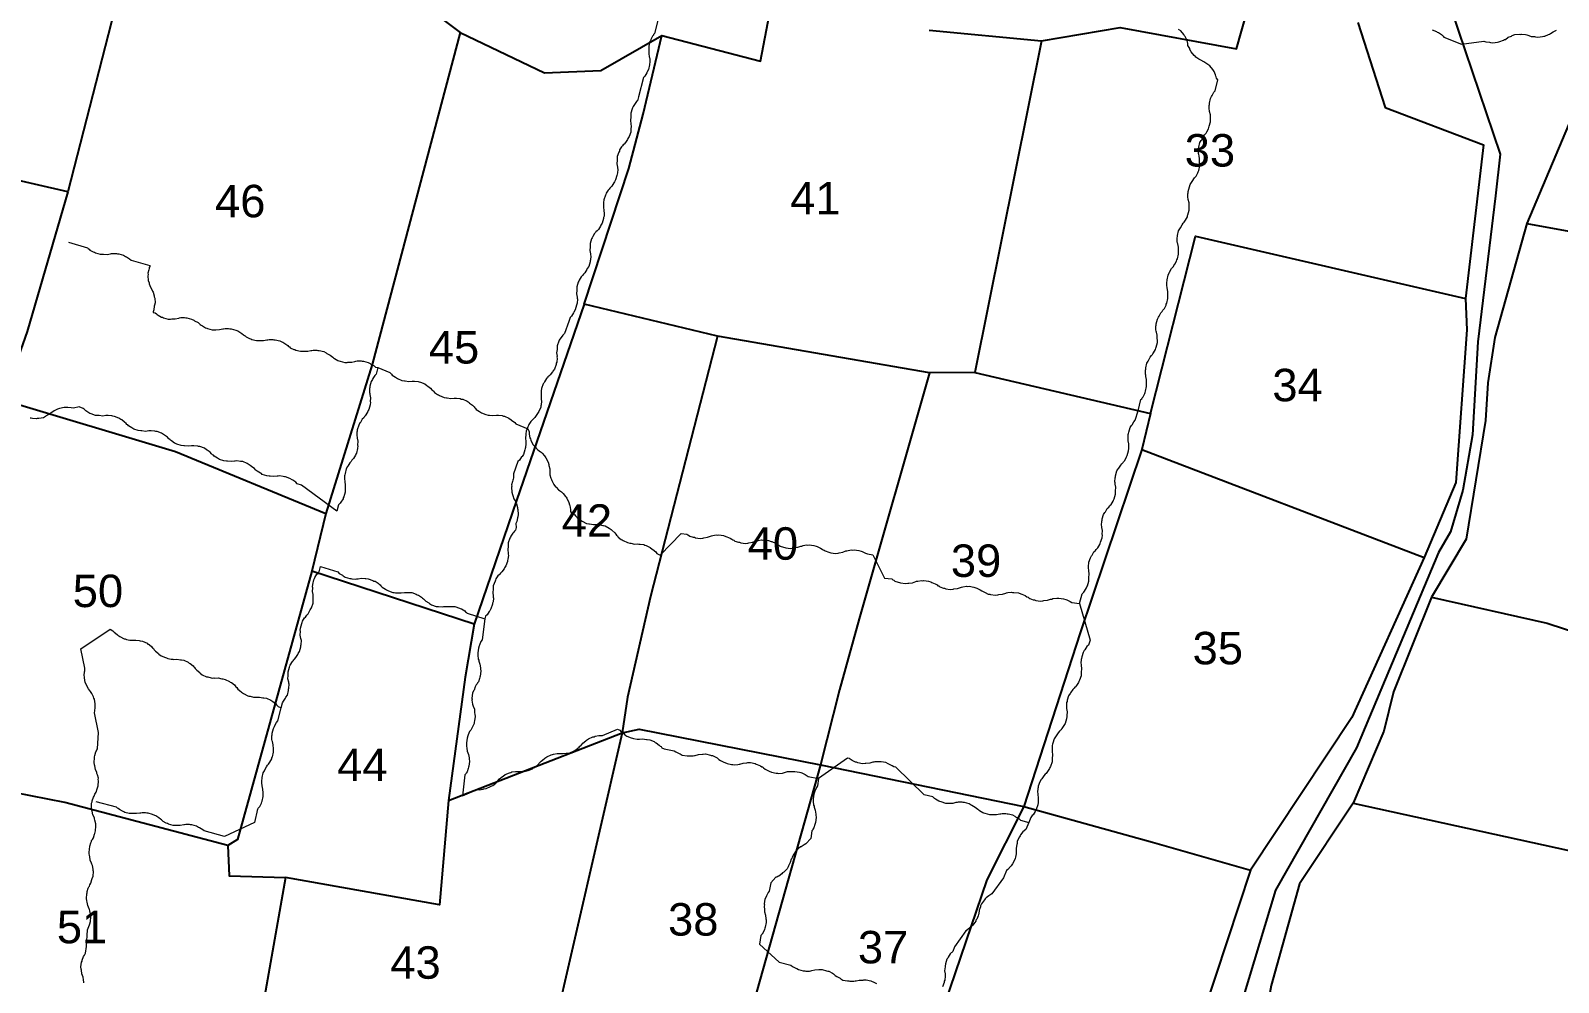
# Model space of a CAD drawing. Header units: inches. Extents: x 45 to 985, y 114 to 777.
# Drawn here: x 243.5 to 384.7, y 495.8 to 583.8 of the extents above; entities that cross this region are included whole.
import ezdxf
from ezdxf.enums import TextEntityAlignment as Align

# ---------------------------------------------------------------- set-up
doc = ezdxf.new("R2010")
doc.units = ezdxf.units.IN
doc.header["$LTSCALE"] = 15
doc.header["$MEASUREMENT"] = 0
doc.linetypes.add('ACAD_ISO02W100', pattern=[15, 12, -3])
for name, color, linetype in [('PLOT', 7, 'Continuous'), ('PLOT NO', 7, 'Continuous'), ('ROAD', 50, 'Continuous'), ('STREAM', 130, 'SL')]:
    doc.layers.add(name, color=color, linetype=linetype)
doc.styles.get("Standard").update_dxf_attribs({"font": 'arial.ttf'})
doc.linetypes.add('SL', pattern='A,8e-06,[1,streme line,S=0.066667,R=0,X=0,Y=0],-0.839413', length=0.839421)

msp = doc.modelspace()

# ---------------------------------------------------------------- linework, layer by layer
at = {"layer": 'PLOT'}
for points in [[(254.97, 600.28), (246.93, 568.93), (243.18, 556.01), (240.96, 549.71), (234.75, 533.4), (232.8, 519.88), (232.49, 515.24), (226.56, 486.95)], [(274.34, 590.32), (283.2, 583.66), (290.98, 579.92), (296.19, 580.14), (301.83, 583.39), (310.94, 581.01), (312.45, 588.92)], [(326.52, 583.88), (336.91, 582.88), (344.19, 584.13), (354.93, 582.16), (356.9, 589.16)], [(366.14, 584.59), (368.69, 576.72), (377.77, 573.28), (376.11, 559.08), (376.23, 556.17), (375.22, 542.06), (372.28, 535.13), (365.59, 520.33), (356.24, 506.23), (349.77, 486.63), (347.96, 477.68), (340.57, 454.48), (332.05, 465.09), (329.26, 470.67), (326.29, 474.21), (322.11, 476.62), (306.48, 480.2), (289.42, 480.96), (263.12, 483.36), (246.72, 485.28), (226.56, 486.95)], [(283.2, 583.66), (275.07, 552.96), (270.76, 539.2), (269.48, 533.87), (262.61, 509.06), (261.73, 508.5), (246.64, 512.48), (232.49, 515.24)], [(330.74, 552.22), (326.57, 552.2), (306.98, 555.58), (294.64, 558.55), (298.77, 571.1), (300.11, 576.12), (301.83, 583.39)], [(336.91, 582.88), (330.74, 552.22), (346.99, 548.44), (351.16, 564.82), (376.11, 559.08)], [(246.93, 568.93), (203.5, 578.93)], [(386.21, 576.5), (381.78, 565.99), (378.8, 555.47), (378.17, 551.28), (377.95, 547.79), (376.16, 536.81), (372.95, 531.47), (369.46, 522.72), (368.56, 519.08), (365.72, 512.42), (360.75, 504.94), (358.15, 495.54), (354.4, 475.23), (349.95, 450.89), (361.24, 443.27), (370.91, 434.42), (373.35, 432.29), (379.36, 428.23), (386.08, 423.91)], [(381.78, 565.99), (395.14, 563.57), (395.69, 565.28), (400.71, 564.31), (400.36, 560.09), (397.91, 541.25), (394.68, 525.45)], [(202.16, 559.15), (240.96, 549.71), (256.87, 544.93), (270.76, 539.2)], [(294.64, 558.55), (288.4, 540.4), (284.47, 528.97), (269.48, 533.87)], [(306.98, 555.58), (300.79, 531.51), (298.66, 522.2), (298.16, 518.92)], [(326.57, 552.2), (320.07, 529.47), (318.25, 522.89), (316.5, 515.96), (310.84, 495.91), (306.48, 480.2)], [(346.99, 548.44), (346.2, 545.12), (340.48, 528.15), (335.28, 512.09), (331.85, 505.31), (322.11, 476.62)], [(346.2, 545.12), (372.28, 535.13)], [(372.95, 531.47), (383.66, 529.06), (394.68, 525.45), (407.63, 521.07), (421.42, 517.39), (434.97, 514.23)], [(284.47, 528.97), (283.65, 524.05), (282.1, 512.66), (281.27, 503.02), (267.03, 505.55)], [(282.1, 512.66), (298.16, 518.92), (289.42, 480.96)], [(298.16, 518.92), (298.16, 518.92), (299.72, 519.25), (316.5, 515.96), (335.28, 512.09), (347.17, 508.82), (356.24, 506.23)], [(365.72, 512.42), (430.48, 498.21)], [(261.73, 508.5), (261.85, 505.69), (267.03, 505.55), (263.12, 483.36)]]:
    msp.add_lwpolyline(points, dxfattribs=at)
at = {"layer": 'ROAD', "linetype": 'ACAD_ISO02W100', "ltscale": 0.2}
msp.add_lwpolyline([(374.77, 585.79), (379.31, 572.42), (378.88, 568.56), (377.25, 555.05), (376.75, 546.47), (375.86, 541.34), (374.72, 537.5), (373.62, 535.58), (368.67, 523.84), (366.04, 517.54), (358.55, 504.38), (355.1, 492.93), (352.44, 481.87), (349.28, 468.1), (344.48, 449.55)], dxfattribs=at)
at = {"layer": 'STREAM', "color": 4, "lineweight": 0}
for points in [[(301.61, 585.38), (301.15, 583.57), (301.07, 583.49), (301.05, 583.41), (300.96, 583.33), (300.8, 583.01), (300.78, 582.9), (300.72, 582.82), (300.61, 582.39), (300.61, 582.15), (300.61, 582.07), (300.61, 581.72), (300.67, 581.42), (300.7, 581.34), (300.72, 581.2), (300.72, 580.88), (300.7, 580.77), (300.7, 580.67), (300.59, 580.24), (300.48, 580.02), (300.43, 579.94), (300.27, 579.64), (300.13, 579.51), (299.67, 577.71), (299.57, 577.36), (299.48, 577.28), (299.43, 577.2), (299.35, 577.11), (299.19, 576.82), (299.13, 576.71), (299.08, 576.6), (298.95, 576.2), (298.95, 575.96), (298.95, 575.88), (298.92, 575.53), (298.97, 575.23), (298.97, 575.15), (299, 575.02), (298.97, 574.69), (298.95, 574.58), (298.95, 574.45), (298.81, 574.05), (298.68, 573.86), (298.65, 573.78), (298.46, 573.48), (298.33, 573.35), (298.25, 573.27), (298.19, 573.19), (298.11, 573.1), (297.92, 572.81), (297.9, 572.7), (297.84, 572.59), (297.71, 572.19), (297.71, 571.95), (297.71, 571.87), (297.68, 571.52), (297.74, 571.22), (297.74, 571.14), (297.76, 571.01), (297.74, 570.68), (297.71, 570.57), (297.68, 570.44), (297.55, 570.04), (297.44, 569.85), (297.39, 569.77), (297.22, 569.47), (297.09, 569.34), (297.01, 569.26), (296.96, 569.18), (296.87, 569.09), (296.69, 568.8), (296.66, 568.69), (296.61, 568.61), (296.47, 568.18), (296.44, 567.94), (296.44, 567.86), (296.44, 567.51), (296.47, 567.21), (296.47, 567.13), (296.5, 567), (296.5, 566.67), (296.44, 566.57), (296.44, 566.46), (296.31, 566.03), (296.2, 565.84), (296.15, 565.76), (295.96, 565.46), (295.85, 565.33), (295.74, 565.25), (295.69, 565.17), (295.61, 565.09), (295.45, 564.79), (295.39, 564.68), (295.34, 564.6), (295.21, 564.17), (295.21, 563.93), (295.21, 563.85), (295.18, 563.52), (295.23, 563.2), (295.23, 563.12), (295.26, 562.99), (295.23, 562.66), (295.21, 562.56), (295.21, 562.45), (295.07, 562.02), (294.94, 561.83), (294.91, 561.75), (294.72, 561.45), (294.59, 561.32), (294.51, 561.24), (294.45, 561.16), (294.37, 561.08), (294.18, 560.78), (294.16, 560.67), (294.1, 560.59), (293.97, 560.16), (293.97, 559.95), (293.97, 559.84), (293.94, 559.51), (293.99, 559.19), (293.99, 559.11), (294.02, 559), (293.99, 558.65), (293.97, 558.55), (293.94, 558.44), (293.83, 558.01), (293.7, 557.82), (293.65, 557.74), (293.48, 557.44), (293.35, 557.31), (293.24, 556.96), (292.84, 555.83), (292.73, 555.75), (292.68, 555.69), (292.6, 555.59), (292.41, 555.32), (292.35, 555.21), (292.3, 555.13), (292.14, 554.7), (292.14, 554.48), (292.14, 554.37), (292.08, 554.05), (292.14, 553.73), (292.11, 553.65), (292.14, 553.54), (292.11, 553.19), (292.06, 553.08), (292.06, 552.98), (291.9, 552.54), (291.76, 552.36), (291.71, 552.3), (291.52, 552.01), (291.38, 551.9), (291.3, 551.82), (291.25, 551.74), (291.17, 551.66), (290.98, 551.36), (290.93, 551.25), (290.87, 551.17), (290.71, 550.74), (290.68, 550.53), (290.68, 550.45), (290.66, 550.1), (290.68, 549.8), (290.68, 549.72), (290.71, 549.58), (290.66, 549.23), (290.63, 549.15), (290.63, 549.02), (290.47, 548.62), (290.33, 548.43), (290.28, 548.35), (290.09, 548.08), (289.96, 547.94), (289.88, 547.86), (289.82, 547.78), (289.72, 547.7), (289.53, 547.43), (289.5, 547.32), (289.45, 547.22), (289.29, 546.81), (289.26, 546.57), (289.26, 546.49), (289.23, 546.17), (289.26, 545.84), (289.26, 545.76), (289.26, 545.63), (289.23, 545.31), (289.2, 545.2), (289.18, 545.09), (289.04, 544.66), (288.91, 544.47), (288.85, 544.42), (288.67, 544.12), (288.53, 544.01), (288.13, 542.86), (288.13, 542.48), (288.1, 542.37), (288.07, 542.29), (288.02, 542.16), (287.94, 541.83), (287.97, 541.73), (287.94, 541.62), (287.97, 541.16), (288.02, 540.95), (288.05, 540.87), (288.16, 540.54), (288.32, 540.27), (288.34, 540.19), (288.4, 540.08), (288.5, 539.76), (288.5, 539.65), (288.53, 539.55), (288.56, 539.09), (288.53, 538.87), (288.5, 538.79), (288.42, 538.44), (288.34, 538.28), (288.37, 537.9), (288.29, 537.64), (288.21, 537.55), (288.16, 537.47), (288.05, 537.39), (287.86, 537.1), (287.83, 536.99), (287.78, 536.91), (287.62, 536.48), (287.62, 536.26), (287.62, 536.18), (287.59, 535.83), (287.62, 535.54), (287.62, 535.43), (287.64, 535.32), (287.59, 534.97), (287.56, 534.86), (287.56, 534.76), (287.4, 534.35), (287.29, 534.16), (287.24, 534.08), (287.05, 533.79), (286.92, 533.68), (286.84, 533.57), (286.78, 533.52), (286.68, 533.44), (286.49, 533.14), (286.46, 533.03), (286.41, 532.95), (286.24, 532.52), (286.24, 532.31), (286.24, 532.2), (286.22, 531.88), (286.24, 531.55), (286.24, 531.47), (286.27, 531.37), (286.24, 531.02), (286.19, 530.91), (286.19, 530.8), (286.03, 530.37), (285.92, 530.18), (285.87, 530.13), (285.68, 529.83), (285.54, 529.7), (285.46, 529.45), (285.22, 527.52), (285.11, 527.36), (284.98, 527.03), (284.95, 526.95), (284.87, 526.74), (284.82, 526.31), (284.82, 526.2), (284.82, 526.09), (284.85, 525.74), (284.9, 525.63), (284.9, 525.55), (285.01, 525.26), (285.06, 524.91), (285.06, 524.83), (285.09, 524.61), (285.03, 524.15), (285.01, 524.05), (284.98, 523.94), (284.87, 523.64), (284.79, 523.53), (284.76, 523.45), (284.68, 523.35), (284.58, 523.18), (284.47, 522.86), (284.41, 522.81), (284.33, 522.59), (284.28, 522.13), (284.31, 522.03), (284.28, 521.92), (284.33, 521.57), (284.36, 521.46), (284.39, 521.38), (284.5, 521.09), (284.52, 520.76), (284.55, 520.65), (284.58, 520.44), (284.52, 520.01), (284.47, 519.9), (284.47, 519.79), (284.33, 519.47), (284.28, 519.36), (284.23, 519.28), (284.17, 519.17), (284.06, 519.04), (283.93, 518.72), (283.9, 518.64), (283.82, 518.42), (283.77, 517.99), (283.77, 517.86), (283.77, 517.75), (283.8, 517.43), (283.85, 517.29), (283.85, 517.21), (283.96, 516.91), (284.01, 516.59), (284.01, 516.51), (284.04, 516.27), (283.98, 515.84), (283.96, 515.73), (283.93, 515.62), (283.82, 515.3), (283.74, 515.19), (283.71, 515.11), (283.63, 515.03), (283.39, 513.09), (284.76, 513.68), (284.95, 513.66), (285.3, 513.71), (285.38, 513.74), (285.6, 513.77), (286, 513.95), (286.11, 514.01), (286.22, 514.06), (286.49, 514.25), (286.57, 514.36), (286.62, 514.41), (286.81, 514.65), (287.11, 514.87), (287.16, 514.92), (287.35, 515.06), (287.75, 515.22), (287.86, 515.25), (287.97, 515.3), (288.29, 515.35), (288.42, 515.33), (288.5, 515.35), (288.64, 515.33), (288.83, 515.33), (289.15, 515.38), (289.23, 515.38), (289.47, 515.43), (289.88, 515.6), (289.96, 515.68), (290.07, 515.7), (290.33, 515.92), (290.42, 516.03), (290.47, 516.08), (290.68, 516.3), (290.95, 516.51), (291.01, 516.56), (291.2, 516.7), (291.6, 516.89), (291.71, 516.91), (291.82, 516.94), (292.16, 516.99), (292.27, 516.99), (292.35, 516.99), (292.49, 516.99), (292.68, 516.99), (293, 517.05), (293.11, 517.05), (293.32, 517.08), (293.73, 517.26), (293.81, 517.32), (293.91, 517.37), (294.18, 517.59), (294.26, 517.67), (294.34, 517.72), (294.53, 517.96), (294.8, 518.18), (294.86, 518.23), (295.04, 518.37), (295.45, 518.56), (295.56, 518.56), (295.66, 518.61), (296.01, 518.66), (296.12, 518.66), (296.23, 518.66), (296.34, 518.66), (297.74, 519.26), (297.95, 519.15), (298.06, 519.01), (298.33, 518.82), (298.41, 518.74), (298.6, 518.61), (299, 518.45), (299.11, 518.42), (299.22, 518.39), (299.54, 518.34), (299.67, 518.34), (299.75, 518.34), (300.05, 518.37), (300.4, 518.31), (300.48, 518.31), (300.72, 518.26), (301.13, 518.1), (301.21, 518.02), (301.31, 517.99), (301.58, 517.78), (301.66, 517.69), (301.75, 517.64), (301.83, 517.53), (302.04, 517.45), (302.98, 517.26), (303.12, 517.16), (303.44, 516.99), (303.52, 516.97), (303.71, 516.86), (304.17, 516.78), (304.27, 516.78), (304.38, 516.78), (304.71, 516.78), (304.84, 516.81), (304.92, 516.83), (305.22, 516.91), (305.57, 516.94), (305.65, 516.94), (305.86, 516.97), (306.32, 516.86), (306.4, 516.83), (306.51, 516.81), (306.83, 516.67), (306.94, 516.59), (306.99, 516.54), (307.1, 516.46), (307.26, 516.35), (307.56, 516.21), (307.64, 516.16), (307.85, 516.08), (308.28, 516), (308.39, 516), (308.5, 515.97), (308.85, 516), (308.96, 516.03), (309.04, 516.03), (309.33, 516.11), (309.68, 516.13), (309.76, 516.16), (310.01, 516.16), (310.44, 516.08), (310.55, 516.03), (310.65, 516), (310.95, 515.86), (311.06, 515.78), (311.14, 515.76), (311.22, 515.68), (311.38, 515.57), (311.68, 515.41), (311.76, 515.38), (311.97, 515.27), (312.4, 515.19), (312.51, 515.19), (312.62, 515.16), (312.97, 515.19), (313.07, 515.22), (313.16, 515.25), (313.45, 515.33), (313.8, 515.35), (313.88, 515.35), (314.12, 515.35), (314.55, 515.27), (314.66, 515.25), (314.77, 515.22), (315.07, 515.06), (315.17, 515), (315.25, 514.95), (315.34, 514.87), (316.3, 514.68), (316.2, 514.01), (316.12, 513.85), (315.98, 513.52), (315.95, 513.44), (315.87, 513.23), (315.82, 512.8), (315.82, 512.69), (315.82, 512.58), (315.85, 512.23), (315.9, 512.12), (315.9, 512.04), (316.01, 511.75), (316.06, 511.4), (316.06, 511.32), (316.09, 511.1), (316.04, 510.64), (316.01, 510.54), (315.98, 510.43), (315.87, 510.13), (315.79, 510.02), (315.77, 509.94), (315.69, 509.84), (315.6, 509.14), (315.15, 508.65), (314.99, 508.57), (314.69, 508.38), (314.64, 508.36), (314.45, 508.22), (314.15, 507.9), (314.1, 507.79), (314.02, 507.71), (313.86, 507.41), (313.83, 507.31), (313.77, 507.23), (313.69, 506.93), (313.53, 506.61), (313.51, 506.53), (313.4, 506.34), (313.1, 506.02), (312.99, 505.96), (312.91, 505.88), (312.64, 505.67), (312.54, 505.64), (312.46, 505.58), (312.35, 505.56), (311.89, 505.05), (311.76, 504.29), (311.65, 504.16), (311.49, 503.84), (311.46, 503.75), (311.35, 503.54), (311.27, 503.11), (311.3, 503), (311.27, 502.89), (311.3, 502.54), (311.33, 502.44), (311.33, 502.36), (311.41, 502.06), (311.43, 501.71), (311.46, 501.63), (311.46, 501.39), (311.38, 500.96), (311.35, 500.85), (311.33, 500.74), (311.19, 500.44), (311.11, 500.34), (311.06, 500.26), (310.98, 500.18), (310.84, 499.39), (312.67, 497.7), (313.75, 497.43), (313.91, 497.32), (314.21, 497.16), (314.29, 497.13), (314.47, 497.03), (314.9, 496.92), (315.04, 496.92), (315.15, 496.89), (315.47, 496.89), (315.6, 496.92), (315.69, 496.95), (315.98, 497), (316.33, 497.03), (316.41, 497.03), (316.63, 497.03), (317.06, 496.92), (317.17, 496.87), (317.27, 496.87), (317.6, 496.7), (317.68, 496.62), (317.76, 496.57), (317.84, 496.49), (318, 496.38), (318.3, 496.22), (318.38, 496.17), (318.56, 496.06), (319, 495.98), (319.1, 495.98), (319.21, 495.95), (319.56, 495.95), (319.7, 495.98), (319.78, 495.98), (320.07, 496.06), (320.42, 496.06), (320.5, 496.08), (320.72, 496.08), (321.15, 495.98), (321.26, 495.92), (321.36, 495.9), (321.66, 495.74)], [(340.42, 530.88), (340.69, 531.77), (340.77, 531.85), (340.82, 531.93), (340.9, 532.01), (341.06, 532.31), (341.12, 532.41), (341.17, 532.52), (341.3, 532.93), (341.3, 533.17), (341.3, 533.25), (341.33, 533.6), (341.28, 533.9), (341.28, 533.98), (341.25, 534.11), (341.25, 534.43), (341.3, 534.54), (341.3, 534.68), (341.44, 535.08), (341.55, 535.29), (341.6, 535.35), (341.76, 535.64), (341.9, 535.78), (341.98, 535.86), (342.03, 535.94), (342.11, 536.02), (342.3, 536.32), (342.33, 536.42), (342.38, 536.53), (342.52, 536.94), (342.54, 537.18), (342.52, 537.26), (342.54, 537.61), (342.49, 537.9), (342.49, 537.99), (342.46, 538.12), (342.49, 538.47), (342.52, 538.58), (342.52, 538.69), (342.65, 539.09), (342.78, 539.3), (342.84, 539.36), (343, 539.65), (343.13, 539.79), (343.22, 539.9), (343.27, 539.95), (343.35, 540.03), (343.54, 540.33), (343.57, 540.43), (343.62, 540.54), (343.75, 540.97), (343.75, 541.19), (343.75, 541.27), (343.78, 541.62), (343.73, 541.91), (343.73, 542.02), (343.7, 542.13), (343.73, 542.48), (343.75, 542.59), (343.75, 542.69), (343.89, 543.13), (344, 543.31), (344.05, 543.37), (344.24, 543.66), (344.35, 543.8), (344.45, 543.91), (344.48, 543.96), (344.59, 544.07), (344.75, 544.34), (344.78, 544.44), (344.83, 544.55), (344.96, 544.98), (344.99, 545.2), (344.99, 545.28), (344.99, 545.63), (344.94, 545.92), (344.94, 546.03), (344.94, 546.14), (344.94, 546.49), (344.96, 546.6), (344.99, 546.7), (345.1, 547.14), (345.23, 547.32), (345.29, 547.4), (345.45, 547.67), (345.58, 547.81), (345.85, 548.7), (346.09, 549.72), (346.18, 549.8), (346.23, 549.88), (346.31, 549.99), (346.47, 550.28), (346.5, 550.39), (346.53, 550.5), (346.63, 550.93), (346.63, 551.15), (346.63, 551.23), (346.63, 551.58), (346.55, 551.87), (346.55, 551.98), (346.53, 552.09), (346.53, 552.44), (346.55, 552.54), (346.55, 552.65), (346.66, 553.08), (346.77, 553.27), (346.79, 553.35), (346.96, 553.65), (347.09, 553.81), (347.17, 553.89), (347.2, 553.97), (347.28, 554.05), (347.44, 554.37), (347.47, 554.48), (347.52, 554.56), (347.63, 554.99), (347.63, 555.24), (347.6, 555.32), (347.6, 555.67), (347.55, 555.96), (347.52, 556.04), (347.49, 556.18), (347.49, 556.5), (347.52, 556.61), (347.52, 556.74), (347.63, 557.15), (347.74, 557.36), (347.79, 557.44), (347.95, 557.74), (348.06, 557.87), (348.14, 557.98), (348.19, 558.06), (348.27, 558.14), (348.44, 558.44), (348.44, 558.55), (348.49, 558.65), (348.6, 559.08), (348.6, 559.3), (348.6, 559.41), (348.6, 559.73), (348.52, 560.05), (348.52, 560.13), (348.49, 560.24), (348.49, 560.59), (348.52, 560.7), (348.52, 560.81), (348.62, 561.24), (348.71, 561.45), (348.76, 561.51), (348.92, 561.83), (349.06, 561.96), (349.11, 562.04), (349.16, 562.12), (349.24, 562.23), (349.4, 562.53), (349.43, 562.64), (349.49, 562.74), (349.59, 563.17), (349.59, 563.39), (349.57, 563.47), (349.57, 563.82), (349.51, 564.12), (349.49, 564.2), (349.46, 564.33), (349.46, 564.68), (349.49, 564.79), (349.49, 564.9), (349.59, 565.33), (349.7, 565.52), (349.75, 565.6), (349.92, 565.89), (350.02, 566.03), (350.1, 566.13), (350.16, 566.22), (350.24, 566.3), (350.4, 566.62), (350.4, 566.73), (350.45, 566.81), (350.56, 567.24), (350.56, 567.48), (350.56, 567.56), (350.56, 567.91), (350.48, 568.21), (350.48, 568.29), (350.45, 568.4), (350.45, 568.75), (350.48, 568.85), (350.48, 568.96), (350.59, 569.39), (350.67, 569.61), (350.72, 569.69), (350.89, 569.98), (350.99, 570.12), (351.07, 570.23), (351.13, 570.28), (351.21, 570.39), (351.37, 570.68), (351.4, 570.79), (351.45, 570.9), (351.56, 571.33), (351.56, 571.54), (351.53, 571.65), (351.53, 571.97), (351.48, 572.27), (351.45, 572.38), (351.42, 572.49), (351.42, 572.84), (351.45, 572.94), (351.45, 573.05), (351.56, 573.48), (351.67, 573.67), (351.72, 573.75), (351.88, 574.05), (351.99, 574.21), (352.07, 574.29), (352.12, 574.37), (352.2, 574.48), (352.34, 574.77), (352.37, 574.88), (352.42, 574.99), (352.53, 575.39), (352.53, 575.63), (352.53, 575.72), (352.53, 576.06), (352.45, 576.36), (352.45, 576.44), (352.42, 576.58), (352.42, 576.9), (352.45, 577.01), (352.45, 577.14), (352.55, 577.57), (352.63, 577.76), (352.69, 577.84), (352.85, 578.14), (352.96, 578.27), (353.2, 579.29), (353.09, 579.43), (353.06, 579.56), (353.04, 579.64), (353.01, 579.75), (352.88, 580.05), (352.8, 580.16), (352.74, 580.24), (352.47, 580.59), (352.28, 580.72), (352.2, 580.77), (351.93, 580.96), (351.64, 581.1), (351.58, 581.15), (351.45, 581.2), (351.18, 581.39), (351.13, 581.47), (351.02, 581.55), (350.75, 581.88), (350.64, 582.09), (350.62, 582.17), (350.45, 582.47), (350.43, 582.66), (350.4, 582.79), (350.37, 582.87), (350.35, 582.98), (350.19, 583.3), (350.1, 583.38), (350.08, 583.49), (349.78, 583.82), (349.59, 583.95)], [(373.01, 583.92), (373.41, 583.76), (373.49, 583.71), (373.6, 583.65), (373.89, 583.47), (373.97, 583.38), (374.03, 583.33), (374.11, 583.22), (375.72, 582.6), (377.8, 582.85), (377.98, 582.79), (378.33, 582.77), (378.42, 582.74), (378.63, 582.71), (379.06, 582.77), (379.17, 582.79), (379.28, 582.82), (379.6, 582.95), (379.71, 583.01), (379.79, 583.03), (380.06, 583.22), (380.35, 583.33), (380.43, 583.38), (380.65, 583.47), (381.11, 583.52), (381.21, 583.49), (381.32, 583.52), (381.64, 583.47), (381.78, 583.44), (381.86, 583.41), (381.97, 583.38), (382.16, 583.3), (382.48, 583.28), (382.56, 583.25), (382.8, 583.22), (383.23, 583.28), (383.34, 583.33), (383.45, 583.33), (383.77, 583.47), (383.88, 583.52), (383.96, 583.57), (384.2, 583.73), (384.52, 583.87)], [(246.98, 564.28), (248.73, 563.77), (248.81, 563.69), (248.89, 563.63), (248.97, 563.55), (249.27, 563.39), (249.38, 563.36), (249.48, 563.28), (249.91, 563.17), (250.13, 563.17), (250.21, 563.17), (250.56, 563.15), (250.86, 563.2), (250.96, 563.23), (251.07, 563.23), (251.42, 563.23), (251.53, 563.2), (251.64, 563.2), (252.07, 563.07), (252.26, 562.96), (252.34, 562.91), (252.63, 562.74), (252.77, 562.61), (254.52, 562.12), (254.52, 562.04), (254.46, 561.94), (254.44, 561.86), (254.41, 561.72), (254.33, 561.4), (254.35, 561.29), (254.33, 561.18), (254.35, 560.73), (254.44, 560.51), (254.46, 560.43), (254.57, 560.11), (254.73, 559.84), (254.76, 559.76), (254.81, 559.65), (254.92, 559.33), (254.92, 559.22), (254.97, 559.11), (255, 558.68), (254.95, 558.44), (254.92, 558.36), (254.87, 558.03), (254.81, 557.85), (254.81, 557.79), (255, 557.74), (255.11, 557.66), (255.19, 557.6), (255.27, 557.52), (255.57, 557.36), (255.67, 557.33), (255.78, 557.28), (256.21, 557.17), (256.43, 557.17), (256.53, 557.2), (256.86, 557.2), (257.18, 557.25), (257.26, 557.28), (257.37, 557.31), (257.72, 557.31), (257.83, 557.28), (257.93, 557.28), (258.36, 557.17), (258.58, 557.07), (258.63, 557.01), (258.96, 556.85), (259.09, 556.74), (259.17, 556.66), (259.25, 556.61), (259.36, 556.53), (259.66, 556.37), (259.76, 556.34), (259.84, 556.29), (260.28, 556.18), (260.52, 556.18), (260.6, 556.18), (260.95, 556.2), (261.24, 556.26), (261.32, 556.26), (261.46, 556.29), (261.78, 556.29), (261.89, 556.26), (262.02, 556.26), (262.45, 556.15), (262.64, 556.07), (262.72, 556.02), (263.02, 555.85), (263.15, 555.72), (263.26, 555.64), (263.32, 555.61), (263.42, 555.53), (263.72, 555.37), (263.83, 555.34), (263.94, 555.29), (264.37, 555.18), (264.58, 555.18), (264.69, 555.18), (265.01, 555.18), (265.31, 555.26), (265.42, 555.26), (265.52, 555.29), (265.87, 555.29), (265.98, 555.26), (266.09, 555.26), (266.52, 555.15), (266.71, 555.05), (266.79, 555.02), (267.08, 554.86), (267.25, 554.72), (267.33, 554.64), (267.41, 554.59), (267.49, 554.51), (267.81, 554.37), (267.92, 554.35), (268, 554.29), (268.43, 554.19), (268.67, 554.19), (268.75, 554.19), (269.1, 554.19), (269.4, 554.27), (269.48, 554.27), (269.61, 554.29), (269.94, 554.29), (270.04, 554.27), (270.15, 554.27), (270.58, 554.16), (270.8, 554.05), (270.88, 554), (271.17, 553.84), (271.31, 553.73), (271.42, 553.65), (271.47, 553.59), (271.58, 553.51), (271.87, 553.35), (271.98, 553.32), (272.09, 553.27), (272.52, 553.16), (272.74, 553.16), (272.82, 553.19), (273.17, 553.19), (273.46, 553.24), (273.54, 553.27), (273.68, 553.3), (274.03, 553.3), (274.13, 553.27), (274.24, 553.27), (274.67, 553.16), (274.86, 553.06), (274.94, 553), (275.24, 552.84), (275.37, 552.73), (275.59, 552.68), (275.43, 552.09), (275.29, 551.95), (275.13, 551.66), (275.08, 551.58), (274.97, 551.39), (274.83, 550.96), (274.83, 550.85), (274.81, 550.74), (274.81, 550.39), (274.83, 550.28), (274.83, 550.2), (274.89, 549.88), (274.86, 549.56), (274.89, 549.48), (274.86, 549.23), (274.75, 548.8), (274.7, 548.72), (274.65, 548.62), (274.48, 548.32), (274.4, 548.21), (274.35, 548.16), (274.27, 548.05), (274.13, 547.92), (273.97, 547.62), (273.92, 547.57), (273.81, 547.35), (273.68, 546.92), (273.68, 546.81), (273.65, 546.7), (273.65, 546.38), (273.68, 546.25), (273.68, 546.17), (273.73, 545.87), (273.7, 545.52), (273.73, 545.44), (273.7, 545.2), (273.6, 544.77), (273.54, 544.69), (273.52, 544.58), (273.33, 544.28), (273.25, 544.18), (273.19, 544.12), (273.11, 544.01), (273, 543.88), (272.82, 543.58), (272.76, 543.53), (272.65, 543.31), (272.55, 542.88), (272.52, 542.78), (272.49, 542.67), (272.49, 542.35), (272.52, 542.21), (272.52, 542.13), (272.57, 541.83), (272.57, 541.48), (272.57, 541.4), (272.55, 541.16), (272.44, 540.73), (272.39, 540.65), (272.36, 540.54), (272.17, 540.25), (272.09, 540.14), (272.04, 540.08), (271.95, 539.98), (271.79, 539.41), (268.51, 541.81), (268.13, 541.94), (268, 542.08), (267.73, 542.26), (267.65, 542.32), (267.46, 542.43), (267.06, 542.59), (266.95, 542.59), (266.84, 542.61), (266.49, 542.67), (266.36, 542.64), (266.28, 542.64), (265.98, 542.61), (265.63, 542.64), (265.55, 542.64), (265.33, 542.67), (264.9, 542.8), (264.82, 542.88), (264.72, 542.91), (264.42, 543.1), (264.34, 543.18), (264.26, 543.23), (264.18, 543.34), (264.04, 543.45), (263.77, 543.64), (263.69, 543.69), (263.5, 543.83), (263.1, 543.99), (262.97, 543.99), (262.89, 544.01), (262.54, 544.07), (262.4, 544.04), (262.32, 544.04), (262.02, 544.01), (261.67, 544.04), (261.59, 544.04), (261.35, 544.07), (260.95, 544.2), (260.84, 544.26), (260.76, 544.31), (260.46, 544.5), (260.38, 544.58), (260.3, 544.63), (260.22, 544.71), (260.09, 544.85), (259.82, 545.04), (259.74, 545.09), (259.55, 545.22), (259.14, 545.39), (259.01, 545.39), (258.93, 545.41), (258.58, 545.44), (258.45, 545.44), (258.36, 545.44), (258.07, 545.41), (257.72, 545.44), (257.64, 545.44), (257.4, 545.47), (256.99, 545.6), (256.88, 545.66), (256.8, 545.71), (256.51, 545.9), (256.43, 545.98), (256.35, 546.03), (256.27, 546.11), (256.13, 546.25), (255.86, 546.44), (255.78, 546.49), (255.59, 546.62), (255.19, 546.76), (255.05, 546.79), (254.97, 546.81), (254.62, 546.84), (254.49, 546.84), (254.41, 546.84), (254.11, 546.79), (253.76, 546.84), (253.68, 546.84), (253.44, 546.87), (253.04, 547), (252.93, 547.05), (252.85, 547.11), (252.55, 547.3), (252.47, 547.38), (252.39, 547.43), (252.31, 547.51), (252.17, 547.65), (251.91, 547.84), (251.83, 547.89), (251.64, 548.02), (251.23, 548.16), (251.1, 548.18), (250.99, 548.21), (250.67, 548.24), (250.53, 548.24), (250.45, 548.24), (250.16, 548.18), (249.81, 548.24), (249.73, 548.24), (249.48, 548.24), (249.08, 548.4), (248.97, 548.45), (248.86, 548.51), (248.6, 548.7), (248.51, 548.78), (248.43, 548.83), (248.35, 548.91), (247.98, 549.05), (247.44, 548.94), (247.25, 548.97), (246.93, 548.99), (246.82, 548.99), (246.6, 548.99), (246.17, 548.91), (246.07, 548.86), (245.96, 548.83), (245.66, 548.67), (245.55, 548.59), (245.47, 548.56), (245.23, 548.37), (244.94, 548.21), (244.86, 548.16), (244.67, 548.05), (244.24, 547.97), (244.1, 547.97), (243.99, 547.94), (243.67, 547.97), (243.54, 548), (243.46, 548)], [(275.59, 552.68), (276.69, 552.22), (276.77, 552.14), (276.83, 552.09), (276.91, 551.98), (277.2, 551.79), (277.31, 551.74), (277.39, 551.68), (277.79, 551.49), (278.04, 551.47), (278.12, 551.47), (278.44, 551.41), (278.76, 551.44), (278.84, 551.44), (278.98, 551.44), (279.3, 551.39), (279.41, 551.36), (279.52, 551.33), (279.92, 551.17), (280.11, 551.04), (280.19, 550.98), (280.46, 550.77), (280.57, 550.63), (280.65, 550.55), (280.73, 550.5), (280.81, 550.39), (281.08, 550.2), (281.19, 550.15), (281.27, 550.1), (281.7, 549.93), (281.91, 549.88), (281.99, 549.88), (282.34, 549.83), (282.64, 549.85), (282.72, 549.85), (282.85, 549.85), (283.2, 549.83), (283.28, 549.77), (283.42, 549.75), (283.82, 549.58), (284.01, 549.45), (284.06, 549.4), (284.33, 549.21), (284.47, 549.05), (284.55, 548.97), (284.6, 548.91), (284.68, 548.8), (284.98, 548.62), (285.06, 548.56), (285.17, 548.51), (285.57, 548.35), (285.79, 548.29), (285.89, 548.29), (286.22, 548.24), (286.54, 548.27), (286.62, 548.27), (286.73, 548.27), (287.08, 548.24), (287.19, 548.18), (287.29, 548.18), (287.7, 548), (287.89, 547.86), (287.94, 547.81), (288.24, 547.62), (288.34, 547.49), (289.45, 547.03), (289.53, 546.84), (289.55, 546.73), (289.55, 546.65), (289.55, 546.52), (289.64, 546.19), (289.69, 546.09), (289.72, 545.98), (289.9, 545.57), (290.07, 545.41), (290.12, 545.36), (290.36, 545.09), (290.6, 544.9), (290.66, 544.85), (290.77, 544.77), (290.98, 544.52), (291.03, 544.42), (291.12, 544.34), (291.33, 543.93), (291.38, 543.72), (291.38, 543.64), (291.47, 543.31), (291.47, 543.13), (291.47, 542.99), (291.49, 542.91), (291.49, 542.78), (291.57, 542.45), (291.63, 542.35), (291.65, 542.24), (291.84, 541.86), (292, 541.67), (292.06, 541.62), (292.27, 541.38), (292.54, 541.19), (292.6, 541.13), (292.7, 541.05), (292.92, 540.78), (292.97, 540.7), (293.05, 540.62), (293.24, 540.22), (293.3, 540), (293.32, 539.92), (293.4, 539.57), (293.4, 539.38), (293.48, 539.22), (293.78, 539.06), (293.86, 538.98), (293.91, 538.93), (293.99, 538.82), (294.26, 538.6), (294.37, 538.55), (294.45, 538.47), (294.86, 538.28), (295.07, 538.25), (295.15, 538.23), (295.5, 538.17), (295.8, 538.17), (295.91, 538.17), (296.01, 538.17), (296.36, 538.09), (296.44, 538.07), (296.58, 538.04), (296.96, 537.85), (297.14, 537.72), (297.2, 537.64), (297.47, 537.42), (297.57, 537.29), (297.65, 537.18), (297.74, 537.12), (297.79, 537.02), (298.06, 536.8), (298.17, 536.77), (298.25, 536.69), (298.65, 536.51), (298.87, 536.45), (298.97, 536.45), (299.3, 536.37), (299.59, 536.4), (299.7, 536.37), (299.81, 536.37), (300.16, 536.32), (300.24, 536.26), (300.37, 536.24), (300.75, 536.05), (300.94, 535.91), (300.99, 535.86), (301.26, 535.64), (301.37, 535.48), (301.66, 535.35), (303.6, 537.34), (304.14, 537.29), (304.22, 537.21), (304.3, 537.18), (304.41, 537.1), (304.73, 536.99), (304.84, 536.99), (304.95, 536.94), (305.38, 536.88), (305.62, 536.91), (305.7, 536.94), (306.05, 536.99), (306.32, 537.1), (306.43, 537.12), (306.54, 537.15), (306.86, 537.21), (306.97, 537.18), (307.1, 537.21), (307.53, 537.15), (307.75, 537.07), (307.83, 537.04), (308.15, 536.91), (308.31, 536.83), (308.39, 536.75), (308.47, 536.72), (308.58, 536.64), (308.9, 536.53), (309.01, 536.53), (309.12, 536.48), (309.55, 536.42), (309.79, 536.45), (309.87, 536.48), (310.22, 536.53), (310.49, 536.64), (310.6, 536.64), (310.71, 536.69), (311.03, 536.75), (311.14, 536.72), (311.27, 536.75), (311.7, 536.69), (311.92, 536.61), (312, 536.59), (312.32, 536.45), (312.48, 536.37), (312.56, 536.29), (312.64, 536.26), (312.75, 536.18), (313.07, 536.07), (313.18, 536.05), (313.29, 536.02), (313.72, 535.97), (313.96, 535.99), (314.04, 536.02), (314.39, 536.07), (314.66, 536.18), (314.77, 536.18), (314.88, 536.24), (315.2, 536.29), (315.31, 536.26), (315.44, 536.29), (315.87, 536.24), (316.09, 536.16), (316.17, 536.13), (316.49, 535.99), (316.65, 535.91), (316.73, 535.83), (316.82, 535.81), (316.92, 535.73), (317.25, 535.62), (317.35, 535.59), (317.46, 535.56), (317.89, 535.51), (318.13, 535.54), (318.21, 535.56), (318.56, 535.62), (318.83, 535.73), (318.94, 535.73), (319.05, 535.78), (319.37, 535.83), (319.48, 535.81), (319.61, 535.83), (320.04, 535.78), (320.26, 535.7), (320.34, 535.67), (320.66, 535.54), (320.83, 535.46), (321.34, 535.38), (322.41, 533.22), (323.09, 533.14), (323.19, 533.06), (323.27, 533.03), (323.35, 532.95), (323.68, 532.85), (323.79, 532.82), (323.89, 532.79), (324.35, 532.71), (324.57, 532.74), (324.65, 532.76), (325, 532.79), (325.29, 532.9), (325.37, 532.93), (325.48, 532.95), (325.83, 533.01), (325.94, 532.98), (326.05, 533.01), (326.48, 532.95), (326.69, 532.87), (326.77, 532.82), (327.1, 532.68), (327.26, 532.6), (327.34, 532.52), (327.42, 532.5), (327.53, 532.41), (327.85, 532.28), (327.96, 532.28), (328.06, 532.23), (328.49, 532.17), (328.74, 532.2), (328.82, 532.23), (329.14, 532.25), (329.44, 532.36), (329.52, 532.39), (329.65, 532.41), (329.98, 532.47), (330.08, 532.44), (330.22, 532.47), (330.65, 532.39), (330.86, 532.31), (330.94, 532.28), (331.24, 532.15), (331.4, 532.04), (331.51, 531.98), (331.59, 531.96), (331.7, 531.88), (331.99, 531.74), (332.13, 531.74), (332.21, 531.69), (332.67, 531.63), (332.88, 531.66), (332.96, 531.69), (333.31, 531.72), (333.61, 531.82), (333.69, 531.85), (333.8, 531.88), (334.15, 531.93), (334.25, 531.9), (334.36, 531.9), (334.79, 531.85), (335.01, 531.77), (335.09, 531.74), (335.41, 531.61), (335.57, 531.5), (335.68, 531.45), (335.76, 531.39), (335.84, 531.34), (336.16, 531.2), (336.27, 531.2), (336.38, 531.15), (336.81, 531.1), (337.05, 531.12), (337.13, 531.15), (337.48, 531.18), (337.75, 531.28), (337.86, 531.28), (337.97, 531.34), (338.32, 531.37), (338.43, 531.37), (338.53, 531.37), (338.96, 531.31), (339.18, 531.23), (339.26, 531.2), (339.58, 531.07), (339.72, 530.96), (340.42, 530.88), (341.41, 527.49), (341.25, 527.01), (341.12, 526.9), (340.93, 526.6), (340.87, 526.52), (340.77, 526.33), (340.63, 525.93), (340.6, 525.79), (340.58, 525.69), (340.55, 525.36), (340.58, 525.23), (340.58, 525.15), (340.6, 524.85), (340.58, 524.5), (340.58, 524.42), (340.58, 524.18), (340.42, 523.78), (340.36, 523.67), (340.34, 523.56), (340.15, 523.29), (340.07, 523.18), (340.01, 523.13), (339.93, 523.05), (339.8, 522.92), (339.61, 522.62), (339.56, 522.54), (339.42, 522.35), (339.29, 521.95), (339.29, 521.81), (339.23, 521.73), (339.23, 521.38), (339.23, 521.25), (339.23, 521.17), (339.29, 520.87), (339.26, 520.52), (339.26, 520.44), (339.23, 520.2), (339.1, 519.79), (339.04, 519.69), (338.99, 519.58), (338.8, 519.31), (338.72, 519.2), (338.67, 519.15), (338.59, 519.07), (338.45, 518.93), (338.26, 518.64), (338.21, 518.56), (338.1, 518.37), (337.97, 517.96), (337.94, 517.86), (337.91, 517.75), (337.89, 517.4), (337.91, 517.26), (337.91, 517.18), (337.94, 516.89), (337.91, 516.54), (337.91, 516.46), (337.91, 516.24), (337.75, 515.81), (337.7, 515.7), (337.67, 515.62), (337.48, 515.33), (337.4, 515.25), (337.35, 515.16), (337.27, 515.08), (337.13, 514.95), (336.95, 514.65), (336.89, 514.6), (336.76, 514.38), (336.62, 513.98), (336.62, 513.87), (336.57, 513.77), (336.54, 513.42), (336.57, 513.31), (336.57, 513.2), (336.62, 512.9), (336.6, 512.55), (336.6, 512.47), (336.57, 512.26), (336.43, 511.83), (336.38, 511.75), (336.33, 511.64), (336.14, 511.34), (336.06, 511.26), (336, 511.18), (335.92, 511.1), (335.76, 510.64)], [(264.45, 511.83), (264.53, 511.94), (264.58, 512.02), (264.66, 512.1), (264.82, 512.42), (264.85, 512.53), (264.88, 512.61), (264.98, 513.04), (264.98, 513.28), (264.98, 513.36), (264.96, 513.71), (264.9, 514.01), (264.88, 514.09), (264.85, 514.22), (264.85, 514.55), (264.88, 514.65), (264.88, 514.79), (264.98, 515.22), (265.09, 515.41), (265.12, 515.49), (265.28, 515.78), (265.39, 515.92), (265.47, 516.03), (265.52, 516.11), (265.6, 516.19), (265.77, 516.51), (265.79, 516.62), (265.85, 516.7), (265.93, 517.13), (265.93, 517.37), (265.93, 517.45), (265.9, 517.8), (265.85, 518.1), (265.82, 518.18), (265.79, 518.31), (265.79, 518.64), (265.82, 518.74), (265.82, 518.88), (265.93, 519.31), (266.03, 519.5), (266.06, 519.58), (266.22, 519.87), (266.33, 520.01), (266.63, 521.22), (266.76, 521.7), (266.87, 521.84), (267.06, 522.13), (267.08, 522.22), (267.22, 522.4), (267.33, 522.83), (267.33, 522.94), (267.35, 523.05), (267.38, 523.4), (267.35, 523.51), (267.35, 523.59), (267.27, 523.91), (267.3, 524.23), (267.3, 524.34), (267.3, 524.56), (267.41, 524.99), (267.46, 525.1), (267.49, 525.18), (267.68, 525.5), (267.76, 525.58), (267.81, 525.66), (267.89, 525.74), (268, 525.88), (268.19, 526.17), (268.21, 526.25), (268.35, 526.44), (268.46, 526.87), (268.46, 526.98), (268.48, 527.09), (268.51, 527.44), (268.48, 527.54), (268.46, 527.65), (268.4, 527.95), (268.43, 528.3), (268.4, 528.38), (268.43, 528.59), (268.54, 529.02), (268.59, 529.13), (268.62, 529.24), (268.81, 529.54), (268.89, 529.62), (268.94, 529.7), (269.02, 529.78), (269.13, 529.91), (269.29, 530.21), (269.34, 530.29), (269.45, 530.48), (269.59, 530.91), (269.59, 531.02), (269.61, 531.12), (269.61, 531.47), (269.61, 531.61), (269.59, 531.69), (269.53, 531.98), (269.56, 532.33), (269.53, 532.41), (269.56, 532.63), (269.67, 533.06), (269.72, 533.17), (269.75, 533.28), (269.94, 533.57), (270.02, 533.65), (270.04, 533.73), (270.15, 533.81), (270.29, 534.3), (271.87, 533.79), (272.01, 533.65), (272.3, 533.49), (272.36, 533.44), (272.55, 533.3), (272.98, 533.17), (273.08, 533.17), (273.19, 533.14), (273.54, 533.11), (273.65, 533.14), (273.76, 533.14), (274.05, 533.2), (274.4, 533.17), (274.48, 533.17), (274.7, 533.14), (275.13, 533.01), (275.21, 532.95), (275.32, 532.93), (275.61, 532.74), (275.7, 532.66), (275.78, 532.6), (275.86, 532.52), (275.99, 532.39), (276.29, 532.2), (276.37, 532.15), (276.56, 532.04), (276.96, 531.9), (277.09, 531.9), (277.2, 531.85), (277.53, 531.85), (277.66, 531.85), (277.74, 531.85), (278.04, 531.9), (278.39, 531.88), (278.47, 531.88), (278.71, 531.88), (279.11, 531.74), (279.22, 531.66), (279.33, 531.63), (279.62, 531.45), (279.71, 531.37), (279.79, 531.31), (279.87, 531.23), (280, 531.1), (280.3, 530.93), (280.35, 530.88), (280.54, 530.75), (280.97, 530.61), (281.08, 530.61), (281.19, 530.58), (281.53, 530.56), (281.64, 530.58), (281.75, 530.58), (282.05, 530.61), (282.4, 530.61), (282.48, 530.61), (282.69, 530.58), (283.12, 530.45), (283.2, 530.4), (283.31, 530.37), (283.61, 530.18), (283.69, 530.1), (283.77, 530.05), (283.85, 529.97), (285.46, 529.45)], [(248.41, 495.79), (248.38, 496.14), (248.33, 496.25), (248.33, 496.33), (248.22, 496.62), (248.19, 496.97), (248.17, 497.05), (248.14, 497.27), (248.19, 497.7), (248.25, 497.81), (248.25, 497.91), (248.38, 498.24), (248.46, 498.35), (248.49, 498.43), (248.57, 498.53), (248.65, 499.15), (248.73, 500.69), (248.81, 500.85), (248.92, 501.17), (248.95, 501.25), (249.03, 501.47), (249.05, 501.9), (249.03, 502.01), (249.03, 502.14), (248.97, 502.46), (248.92, 502.57), (248.89, 502.65), (248.78, 502.95), (248.7, 503.27), (248.68, 503.38), (248.65, 503.59), (248.68, 504.02), (248.7, 504.13), (248.7, 504.24), (248.81, 504.56), (248.86, 504.67), (248.92, 504.75), (248.97, 504.86), (249.05, 505.02), (249.16, 505.37), (249.19, 505.45), (249.27, 505.67), (249.3, 506.1), (249.27, 506.2), (249.27, 506.31), (249.21, 506.66), (249.16, 506.77), (249.13, 506.85), (249, 507.15), (248.95, 507.47), (248.92, 507.55), (248.89, 507.79), (248.92, 508.22), (248.95, 508.33), (248.95, 508.44), (249.05, 508.76), (249.11, 508.87), (249.13, 508.95), (249.21, 509.06), (249.3, 509.22), (249.4, 509.54), (249.43, 509.62), (249.48, 509.84), (249.51, 510.29), (249.51, 510.4), (249.51, 510.51), (249.43, 510.83), (249.4, 510.97), (249.38, 511.05), (249.24, 511.32), (249.19, 511.67), (249.16, 511.75), (249.11, 511.96), (249.13, 512.42), (249.19, 512.53), (249.19, 512.64), (249.3, 512.96), (249.35, 513.07), (249.38, 513.15), (249.43, 513.25), (249.54, 513.42), (249.65, 513.74), (249.67, 513.82), (249.73, 514.03), (249.75, 514.47), (249.73, 514.6), (249.75, 514.71), (249.67, 515.03), (249.62, 515.14), (249.62, 515.25), (249.48, 515.51), (249.43, 515.86), (249.4, 515.95), (249.35, 516.16), (249.38, 516.59), (249.4, 516.7), (249.43, 516.81), (249.51, 517.16), (249.59, 517.26), (249.62, 517.34), (249.67, 517.45), (249.75, 518.96), (249.38, 520.76), (249.43, 520.95), (249.46, 521.27), (249.46, 521.38), (249.46, 521.6), (249.38, 522.03), (249.32, 522.13), (249.3, 522.24), (249.16, 522.54), (249.08, 522.65), (249.03, 522.73), (248.84, 522.97), (248.68, 523.27), (248.65, 523.35), (248.54, 523.56), (248.46, 523.99), (248.46, 524.1), (248.43, 524.21), (248.46, 524.56), (248.49, 524.66), (248.49, 524.75), (248.51, 524.88), (248.14, 526.68), (250.83, 528.49), (251.1, 528.35), (251.21, 528.22), (251.48, 528), (251.56, 527.95), (251.72, 527.81), (252.12, 527.62), (252.23, 527.6), (252.34, 527.54), (252.66, 527.49), (252.79, 527.49), (252.87, 527.49), (253.2, 527.49), (253.52, 527.44), (253.6, 527.41), (253.84, 527.38), (254.25, 527.19), (254.33, 527.11), (254.44, 527.09), (254.7, 526.87), (254.76, 526.76), (254.84, 526.71), (254.92, 526.6), (255.03, 526.47), (255.3, 526.25), (255.35, 526.2), (255.54, 526.04), (255.94, 525.88), (256.05, 525.85), (256.16, 525.79), (256.48, 525.74), (256.62, 525.74), (256.7, 525.71), (256.99, 525.74), (257.34, 525.66), (257.42, 525.66), (257.64, 525.63), (258.04, 525.44), (258.15, 525.36), (258.23, 525.31), (258.5, 525.1), (258.58, 525.01), (258.63, 524.96), (258.71, 524.85), (258.85, 524.72), (259.12, 524.5), (259.17, 524.42), (259.33, 524.29), (259.74, 524.1), (259.87, 524.1), (259.95, 524.05), (260.3, 523.96), (260.41, 523.99), (260.52, 523.96), (260.81, 523.99), (261.16, 523.91), (261.24, 523.91), (261.46, 523.86), (261.86, 523.67), (261.94, 523.61), (262.05, 523.56), (262.32, 523.35), (262.4, 523.27), (262.45, 523.18), (262.54, 523.1), (262.64, 522.94), (262.91, 522.73), (262.99, 522.67), (263.15, 522.54), (263.56, 522.35), (263.67, 522.32), (263.77, 522.3), (264.1, 522.22), (264.23, 522.22), (264.31, 522.22), (264.63, 522.22), (264.96, 522.16), (265.04, 522.16), (265.28, 522.11), (265.68, 521.92), (265.77, 521.87), (265.87, 521.81), (266.14, 521.6), (266.2, 521.49), (266.28, 521.44), (266.36, 521.35), (266.63, 521.22)], [(334.98, 510.83), (334.85, 510.97), (334.55, 511.13), (334.47, 511.18), (334.28, 511.29), (333.85, 511.4), (333.74, 511.4), (333.63, 511.42), (333.29, 511.42), (333.15, 511.4), (333.07, 511.4), (332.77, 511.34), (332.42, 511.34), (332.34, 511.34), (332.13, 511.34), (331.7, 511.45), (331.59, 511.5), (331.48, 511.53), (331.19, 511.69), (331.11, 511.77), (331.02, 511.83), (330.92, 511.91), (330.78, 512.02), (330.49, 512.2), (330.41, 512.23), (330.22, 512.34), (329.79, 512.47), (329.68, 512.47), (329.57, 512.5), (329.22, 512.5), (329.11, 512.47), (329.01, 512.47), (328.71, 512.39), (328.39, 512.39), (328.28, 512.39), (328.06, 512.39), (327.63, 512.53), (327.53, 512.58), (327.42, 512.61), (327.12, 512.77), (327.04, 512.85), (326.96, 512.9), (326.88, 512.99), (326.07, 513.17), (323.44, 515.73), (323.27, 515.76), (323.11, 515.86), (322.82, 516.03), (322.74, 516.05), (322.52, 516.16), (322.09, 516.24), (321.98, 516.24), (321.87, 516.24), (321.52, 516.24), (321.42, 516.19), (321.34, 516.19), (321.04, 516.11), (320.69, 516.08), (320.61, 516.08), (320.37, 516.05), (319.94, 516.13), (319.83, 516.19), (319.72, 516.21), (319.43, 516.35), (319.32, 516.43), (319.24, 516.48), (319.16, 516.54), (319, 516.56), (316.3, 514.68)], [(264.45, 511.85), (264.18, 510.64), (261.41, 509.33), (259.52, 509.84), (259.39, 509.94), (259.09, 510.13), (259.01, 510.16), (258.82, 510.29), (258.39, 510.4), (258.28, 510.4), (258.18, 510.43), (257.83, 510.43), (257.72, 510.4), (257.64, 510.4), (257.31, 510.35), (256.99, 510.35), (256.88, 510.35), (256.67, 510.35), (256.24, 510.46), (256.13, 510.54), (256.02, 510.56), (255.73, 510.72), (255.65, 510.81), (255.57, 510.86), (255.48, 510.94), (255.35, 511.05), (255.05, 511.24), (254.97, 511.26), (254.76, 511.37), (254.35, 511.5), (254.22, 511.5), (254.11, 511.53), (253.79, 511.53), (253.66, 511.5), (253.57, 511.5), (253.28, 511.45), (252.93, 511.45), (252.85, 511.45), (252.61, 511.45), (252.2, 511.56), (252.09, 511.61), (251.99, 511.67), (251.69, 511.83), (251.58, 511.91), (251.53, 511.96), (251.42, 512.04), (249.54, 512.55)], [(334.98, 510.83), (335.76, 510.64), (335.46, 509.97), (335.36, 509.89), (335.3, 509.84), (335.2, 509.76), (334.98, 509.49), (334.95, 509.38), (334.87, 509.3), (334.68, 508.89), (334.66, 508.68), (334.63, 508.6), (334.58, 508.25), (334.58, 507.95), (334.58, 507.87), (334.58, 507.74), (334.5, 507.41), (334.47, 507.31), (334.44, 507.2), (334.25, 506.8), (334.12, 506.61), (334.04, 506.55), (333.82, 506.28), (333.69, 506.18), (333.39, 505.5), (332.34, 504.02), (332.24, 503.97), (332.15, 503.92), (332.05, 503.86), (331.81, 503.65), (331.72, 503.57), (331.64, 503.49), (331.37, 503.11), (331.29, 502.92), (331.27, 502.84), (331.16, 502.52), (331.11, 502.19), (331.08, 502.11), (331.05, 502.01), (330.94, 501.68), (330.86, 501.6), (330.84, 501.49), (330.57, 501.12), (330.41, 500.98), (330.32, 500.93), (330.08, 500.71), (329.92, 500.61), (328.87, 499.13), (328.71, 498.7), (328.63, 498.61), (328.58, 498.56), (328.47, 498.48), (328.28, 498.18), (328.25, 498.08), (328.17, 498), (328.04, 497.56), (328.01, 497.35), (328.01, 497.27), (327.96, 496.92), (328.01, 496.62), (328.01, 496.52), (328.01, 496.41), (327.98, 496.06), (327.93, 495.95), (327.93, 495.84), (327.77, 495.44)]]:
    msp.add_lwpolyline(points, dxfattribs=at)

# ---------------------------------------------------------------- texts
at = {"layer": 'PLOT NO', "linetype": 'ACAD_ISO02W100'}
for s, p in [('33', (352.48, 572.77)), ('46', (262.86, 568.08)), ('41', (316.02, 568.35)), ('45', (282.62, 554.56)), ('34', (360.58, 551.07)), ('42', (294.9, 538.54)), ('40', (312.09, 536.42)), ('39', (330.87, 534.83)), ('50', (249.71, 532.04)), ('35', (353.21, 526.75)), ('44', (274.15, 515.95)), ('38', (304.73, 501.67)), ('51', (248.24, 500.96)), ('37', (322.28, 499.1)), ('43', (279.06, 497.68))]:
    msp.add_text(s, height=3, dxfattribs=at).set_placement(p, align=Align.MIDDLE_CENTER)

doc.saveas('drawing.dxf')
